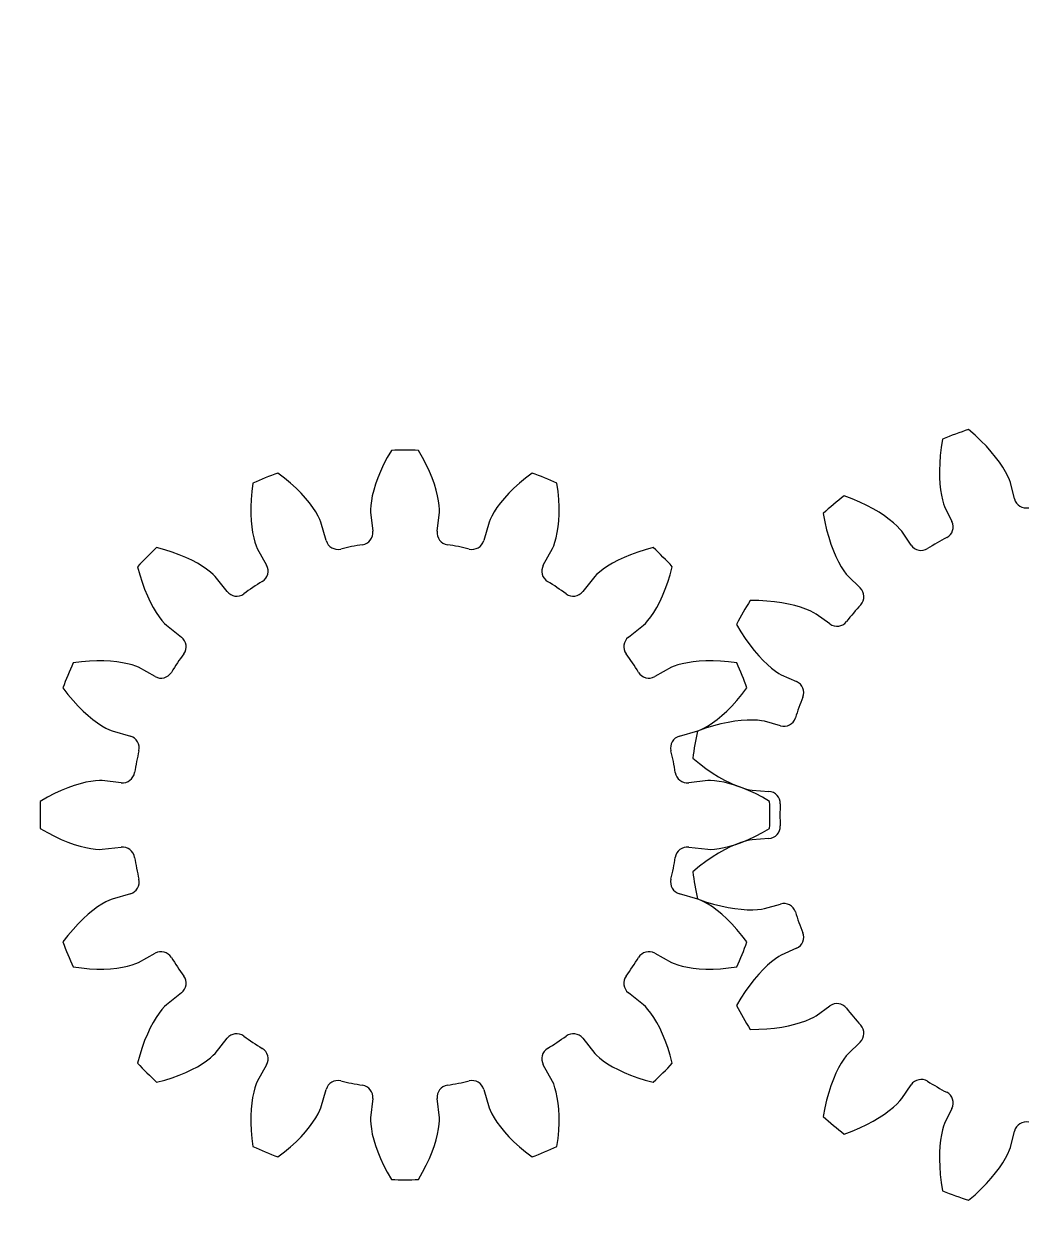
# Model space of a CAD drawing. Header units: millimetres. Extents: x -90 to 90, y -90 to 90.
# Drawn here: x -9.39 to 15.39, y -10.33 to 19.51 of the extents above; entities that cross this region are included whole.
import ezdxf

# ---------------------------------------------------------------- set-up
doc = ezdxf.new("R2010")
doc.units = ezdxf.units.MM

msp = doc.modelspace()

# ---------------------------------------------------------------- linework, layer by layer
at = {"layer": 'outer'}
msp.add_circle((0, 0), 90.087573, dxfattribs=at)
at = {"layer": 'planet'}
for p, q in [((13.26157, 9.27492), (13.228101, 9.066939)), ((14.061327, 9.370208), (13.902, 9.508018)), ((14.207632, 9.232722), (14.061327, 9.370208)), ((13.228101, 9.066939), (13.204398, 8.867575)), ((14.341001, 9.096346), (14.207632, 9.232722)), ((14.461503, 8.961919), (14.341001, 9.096346)), ((14.56918, 8.83036), (14.461503, 8.961919)), ((13.189893, 8.677377), (13.183991, 8.496943)), ((13.204398, 8.867575), (13.189893, 8.677377)), ((14.66403, 8.702719), (14.56918, 8.83036)), ((14.745974, 8.580267), (14.66403, 8.702719)), ((13.183991, 8.496943), (13.18607, 8.326949)), ((14.814806, 8.464659), (14.745974, 8.580267)), ((14.870078, 8.358323), (14.814806, 8.464659)), ((14.910768, 8.265593), (14.870078, 8.358323)), ((13.18607, 8.326949), (13.195457, 8.168202)), ((13.195457, 8.168202), (13.211395, 8.021726)), ((14.9331, 8.200776), (14.910768, 8.265593)), ((15.033993, 7.800469), (14.9331, 8.200776)), ((11.03375, 7.80003), (10.836899, 7.875036)), ((11.218255, 7.720875), (11.03375, 7.80003)), ((13.211395, 8.021726), (13.232977, 7.888921)), ((13.232977, 7.888921), (13.258989, 7.771934)), ((13.258989, 7.771934), (13.287424, 7.674743)), ((11.390225, 7.638338), (11.218255, 7.720875)), ((11.549436, 7.553232), (11.390225, 7.638338)), ((11.695616, 7.466435), (11.549436, 7.553232)), ((11.828401, 7.378932), (11.695616, 7.466435)), ((13.287424, 7.674743), (13.31198, 7.610736)), ((13.31198, 7.610736), (13.492004, 7.239231)), ((10.314815, 7.436955), (10.354498, 7.23007)), ((10.354498, 7.23007), (10.400412, 7.034623)), ((11.947284, 7.291891), (11.828401, 7.378932)), ((12.051506, 7.206798), (11.947284, 7.291891)), ((12.139814, 7.125778), (12.051506, 7.206798)), ((10.400412, 7.034623), (10.451832, 6.850934)), ((12.209765, 7.052557), (12.139814, 7.125778)), ((12.252919, 6.999287), (12.209765, 7.052557)), ((12.48464, 6.657629), (12.252919, 6.999287)), ((10.451832, 6.850934), (10.507999, 6.679362)), ((10.507999, 6.679362), (10.568094, 6.520331)), ((10.568094, 6.520331), (10.631209, 6.374369)), ((10.631209, 6.374369), (10.696284, 6.242177)), ((10.696284, 6.242177), (10.761987, 6.124763)), ((10.761987, 6.124763), (10.826441, 6.023728)), ((10.826441, 6.023728), (10.886403, 5.942124)), ((10.886403, 5.942124), (10.93137, 5.890376)), ((10.93137, 5.890376), (11.2276, 5.602847)), ((8.725792, 5.289053), (8.515159, 5.292208)), ((8.926243, 5.277776), (8.725792, 5.289053)), ((9.11607, 5.259034), (8.926243, 5.277776)), ((9.294788, 5.233514), (9.11607, 5.259034)), ((9.461838, 5.201947), (9.294788, 5.233514)), ((9.616543, 5.165137), (9.461838, 5.201947)), ((9.758026, 5.124006), (9.616543, 5.165137)), ((9.885066, 5.07969), (9.758026, 5.124006)), ((9.995759, 5.033759), (9.885066, 5.07969)), ((10.086535, 4.988879), (9.995759, 5.033759)), ((10.145306, 4.953581), (10.086535, 4.988879)), ((10.479906, 4.711781), (10.145306, 4.953581)), ((8.174393, 4.701984), (8.282441, 4.521148)), ((8.282441, 4.521148), (8.392433, 4.353191)), ((8.392433, 4.353191), (8.503578, 4.198167)), ((8.503578, 4.198167), (8.615038, 4.056152)), ((8.615038, 4.056152), (8.725901, 3.927266)), ((8.725901, 3.927266), (8.835132, 3.811693)), ((8.835132, 3.811693), (8.941494, 3.70973)), ((8.941494, 3.70973), (9.043393, 3.621868)), ((9.043393, 3.621868), (9.138516, 3.548971)), ((9.138516, 3.548971), (9.222772, 3.492797)), ((9.222772, 3.492797), (9.282726, 3.459549)), ((9.282726, 3.459549), (9.659431, 3.290677)), ((7.415825, 2.140138), (7.216815, 2.071062)), ((7.608044, 2.1981), (7.415825, 2.140138)), ((7.792833, 2.245413), (7.608044, 2.1981)), ((7.969502, 2.282557), (7.792833, 2.245413)), ((8.137274, 2.310028), (7.969502, 2.282557)), ((8.295239, 2.32835), (8.137274, 2.310028)), ((8.442258, 2.33809), (8.295239, 2.32835)), ((8.576793, 2.339897), (8.442258, 2.33809)), ((8.696519, 2.334595), (8.576793, 2.339897)), ((8.797171, 2.323469), (8.696519, 2.334595)), ((8.86447, 2.3104), (8.797171, 2.323469)), ((9.261592, 2.197622), (8.86447, 2.3104)), ((7.098469, 1.399884), (7.261851, 1.266909)), ((7.261851, 1.266909), (7.422654, 1.1467)), ((7.422654, 1.1467), (7.580117, 1.039039)), ((7.580117, 1.039039), (7.733427, 0.94371)), ((7.733427, 0.94371), (7.881686, 0.860514)), ((7.881686, 0.860514), (8.023858, 0.78927)), ((8.023858, 0.78927), (8.158679, 0.729835)), ((8.158679, 0.729835), (8.284483, 0.682123)), ((8.284483, 0.682123), (8.398802, 0.646156)), ((8.398802, 0.646156), (8.497189, 0.622186)), ((8.497189, 0.622186), (8.564899, 0.611449)), ((8.564899, 0.611449), (8.976644, 0.581602)), ((8.976644, -0.581602), (8.564899, -0.611449)), ((7.881686, -0.860514), (7.733427, -0.94371)), ((8.023858, -0.78927), (7.881686, -0.860514)), ((8.158679, -0.729835), (8.023858, -0.78927)), ((8.284483, -0.682123), (8.158679, -0.729835)), ((8.398802, -0.646156), (8.284483, -0.682123)), ((8.497189, -0.622186), (8.398802, -0.646156)), ((8.564899, -0.611449), (8.497189, -0.622186)), ((7.422654, -1.1467), (7.261851, -1.266909)), ((7.580117, -1.039039), (7.422654, -1.1467)), ((7.733427, -0.94371), (7.580117, -1.039039)), ((7.261851, -1.266909), (7.098469, -1.399884)), ((7.216815, -2.071062), (7.415825, -2.140138)), ((7.415825, -2.140138), (7.608044, -2.1981)), ((7.608044, -2.1981), (7.792833, -2.245413)), ((7.792833, -2.245413), (7.969502, -2.282557)), ((7.969502, -2.282557), (8.137274, -2.310028)), ((8.137274, -2.310028), (8.295239, -2.32835)), ((8.295239, -2.32835), (8.442258, -2.33809)), ((8.442258, -2.33809), (8.576793, -2.339897)), ((8.576793, -2.339897), (8.696519, -2.334595)), ((8.696519, -2.334595), (8.797171, -2.323469)), ((8.797171, -2.323469), (8.86447, -2.3104)), ((8.86447, -2.3104), (9.261592, -2.197622)), ((9.138516, -3.548971), (9.043393, -3.621868)), ((9.222772, -3.492797), (9.138516, -3.548971)), ((9.282726, -3.459549), (9.222772, -3.492797)), ((9.659431, -3.290677), (9.282726, -3.459549)), ((8.835132, -3.811693), (8.725901, -3.927266)), ((8.941494, -3.70973), (8.835132, -3.811693)), ((9.043393, -3.621868), (8.941494, -3.70973)), ((8.615038, -4.056152), (8.503578, -4.198167)), ((8.725901, -3.927266), (8.615038, -4.056152)), ((8.392433, -4.353191), (8.282441, -4.521148)), ((8.503578, -4.198167), (8.392433, -4.353191)), ((8.282441, -4.521148), (8.174393, -4.701984)), ((10.145306, -4.953581), (10.479906, -4.711781)), ((9.885066, -5.07969), (9.995759, -5.033759)), ((9.995759, -5.033759), (10.086535, -4.988879)), ((10.086535, -4.988879), (10.145306, -4.953581)), ((8.515159, -5.292208), (8.725792, -5.289053)), ((8.725792, -5.289053), (8.926243, -5.277776)), ((8.926243, -5.277776), (9.11607, -5.259034)), ((9.11607, -5.259034), (9.294788, -5.233514)), ((9.294788, -5.233514), (9.461838, -5.201947)), ((9.461838, -5.201947), (9.616543, -5.165137)), ((9.616543, -5.165137), (9.758026, -5.124006)), ((9.758026, -5.124006), (9.885066, -5.07969)), ((11.2276, -5.602847), (10.93137, -5.890376)), ((10.886403, -5.942124), (10.826441, -6.023728)), ((10.93137, -5.890376), (10.886403, -5.942124)), ((10.696284, -6.242177), (10.631209, -6.374369)), ((10.761987, -6.124763), (10.696284, -6.242177)), ((10.826441, -6.023728), (10.761987, -6.124763)), ((10.568094, -6.520331), (10.507999, -6.679362)), ((10.631209, -6.374369), (10.568094, -6.520331)), ((10.451832, -6.850934), (10.400412, -7.034623)), ((10.507999, -6.679362), (10.451832, -6.850934)), ((12.252919, -6.999287), (12.48464, -6.657629)), ((10.400412, -7.034623), (10.354498, -7.23007)), ((12.051506, -7.206798), (12.139814, -7.125778)), ((12.139814, -7.125778), (12.209765, -7.052557)), ((12.209765, -7.052557), (12.252919, -6.999287)), ((10.354498, -7.23007), (10.314815, -7.436955)), ((11.695616, -7.466435), (11.828401, -7.378932)), ((11.828401, -7.378932), (11.947284, -7.291891)), ((11.947284, -7.291891), (12.051506, -7.206798)), ((13.492004, -7.239231), (13.31198, -7.610736)), ((11.03375, -7.80003), (11.218255, -7.720875)), ((11.218255, -7.720875), (11.390225, -7.638338)), ((11.390225, -7.638338), (11.549436, -7.553232)), ((11.549436, -7.553232), (11.695616, -7.466435)), ((13.287424, -7.674743), (13.258989, -7.771934)), ((13.31198, -7.610736), (13.287424, -7.674743)), ((10.836899, -7.875036), (11.03375, -7.80003)), ((13.211395, -8.021726), (13.195457, -8.168202)), ((13.232977, -7.888921), (13.211395, -8.021726)), ((13.258989, -7.771934), (13.232977, -7.888921)), ((14.9331, -8.200776), (15.033993, -7.800469)), ((13.18607, -8.326949), (13.183991, -8.496943)), ((13.195457, -8.168202), (13.18607, -8.326949)), ((14.870078, -8.358323), (14.910768, -8.265593)), ((14.910768, -8.265593), (14.9331, -8.200776)), ((13.183991, -8.496943), (13.189893, -8.677377)), ((14.66403, -8.702719), (14.745974, -8.580267)), ((14.745974, -8.580267), (14.814806, -8.464659)), ((14.814806, -8.464659), (14.870078, -8.358323)), ((13.189893, -8.677377), (13.204398, -8.867575)), ((13.204398, -8.867575), (13.228101, -9.066939)), ((14.461503, -8.961919), (14.56918, -8.83036)), ((14.56918, -8.83036), (14.66403, -8.702719)), ((13.228101, -9.066939), (13.26157, -9.27492)), ((14.061327, -9.370208), (14.207632, -9.232722)), ((14.207632, -9.232722), (14.341001, -9.096346)), ((14.341001, -9.096346), (14.461503, -8.961919)), ((13.902, -9.508018), (14.061327, -9.370208))]:
    msp.add_line(p, q, dxfattribs=at)
for centre, radius, start, end in [((17, 0), 10, 108.047177, 111.952823), ((17, 0), 10, 128.047177, 131.952823), ((15.324895, 7.873787), 0.3, 194.146042, 282.010301), ((13.222032, 7.108407), 0.3, 297.989699, 25.853958), ((12.732923, 6.82602), 0.3, 214.146042, 302.010301), ((17, 0), 7.75, 117.989699, 122.010301), ((11.018653, 5.387577), 0.3, 317.989699, 45.853958), ((17, 0), 10, 148.047177, 151.952823), ((17, 0), 7.75, 137.989699, 142.010301), ((10.655623, 4.954934), 0.3, 234.146042, 322.010301), ((9.536712, 3.016925), 0.3, 337.989699, 65.853958), ((17, 0), 7.75, 157.989699, 162.010301), ((9.343548, 2.48621), 0.3, 254.146042, 342.010301), ((17, 0), 10, 168.047177, 171.952823), ((8.954954, 0.282387), 0.3, 357.989699, 85.853958), ((17, 0), 7.75, 177.989699, 182.010301), ((8.954954, -0.282387), 0.3, 274.146042, 2.010301), ((17, 0), 10, 188.047177, 191.952823), ((9.343548, -2.48621), 0.3, 17.989699, 105.853958), ((17, 0), 7.75, 197.989699, 202.010301), ((9.536712, -3.016925), 0.3, 294.146042, 22.010301), ((17, 0), 10, 208.047177, 211.952823), ((10.655623, -4.954934), 0.3, 37.989699, 125.853958), ((17, 0), 7.75, 217.989699, 222.010301), ((11.018653, -5.387577), 0.3, 314.146042, 42.010301), ((12.732923, -6.82602), 0.3, 57.989699, 145.853958), ((17, 0), 7.75, 237.989699, 242.010301), ((13.222032, -7.108407), 0.3, 334.146042, 62.010301), ((17, 0), 10, 228.047177, 231.952823), ((15.324895, -7.873787), 0.3, 77.989699, 165.853958), ((17, 0), 10, 248.047177, 251.952823)]:
    msp.add_arc(centre, radius, start, end, dxfattribs=at)
at = {"layer": 'sun'}
for p, q in [((-0.332775, 8.993846), (-0.435261, 8.816505)), ((0.435261, 8.816505), (0.332775, 8.993846)), ((-0.435261, 8.816505), (-0.525431, 8.643642)), ((0.525431, 8.643642), (0.435261, 8.816505)), ((-2.971802, 8.311955), (-3.134352, 8.436577)), ((-0.603662, 8.475988), (-0.670335, 8.31432)), ((-0.525431, 8.643642), (-0.603662, 8.475988)), ((0.603662, 8.475988), (0.525431, 8.643642)), ((0.670335, 8.31432), (0.603662, 8.475988)), ((3.134352, 8.436577), (2.971802, 8.311955)), ((-3.749239, 8.181883), (-3.776059, 7.978821)), ((-2.822343, 8.186758), (-2.971802, 8.311955)), ((-2.685909, 8.061804), (-2.822343, 8.186758)), ((-2.562444, 7.937956), (-2.685909, 8.061804)), ((-0.725834, 8.15949), (-0.770549, 8.012479)), ((-0.670335, 8.31432), (-0.725834, 8.15949)), ((0.725834, 8.15949), (0.670335, 8.31432)), ((0.770549, 8.012479), (0.725834, 8.15949)), ((2.685909, 8.061804), (2.562444, 7.937956)), ((2.822343, 8.186758), (2.685909, 8.061804)), ((2.971802, 8.311955), (2.822343, 8.186758)), ((3.776059, 7.978821), (3.749239, 8.181883)), ((-3.793214, 7.78461), (-3.801331, 7.599781)), ((-3.776059, 7.978821), (-3.793214, 7.78461)), ((-2.451918, 7.816151), (-2.562444, 7.937956)), ((-2.354348, 7.697442), (-2.451918, 7.816151)), ((-0.804876, 7.874483), (-0.829223, 7.747086)), ((-0.770549, 8.012479), (-0.804876, 7.874483)), ((0.804876, 7.874483), (0.770549, 8.012479)), ((0.829223, 7.747086), (0.804876, 7.874483)), ((2.451918, 7.816151), (2.354348, 7.697442)), ((2.562444, 7.937956), (2.451918, 7.816151)), ((3.793214, 7.78461), (3.776059, 7.978821)), ((3.801331, 7.599781), (3.793214, 7.78461)), ((-3.801331, 7.599781), (-3.801061, 7.424904)), ((-2.269826, 7.583087), (-2.354348, 7.697442)), ((-2.19858, 7.474704), (-2.269826, 7.583087)), ((-2.141095, 7.37464), (-2.19858, 7.474704)), ((-0.844039, 7.632641), (-0.8499, 7.535404)), ((-0.8499, 7.535404), (-0.848267, 7.469529)), ((-0.848267, 7.469529), (-0.79479, 6.998629)), ((-0.829223, 7.747086), (-0.844039, 7.632641)), ((0.79479, 6.998629), (0.848267, 7.469529)), ((0.844039, 7.632641), (0.829223, 7.747086)), ((0.8499, 7.535404), (0.844039, 7.632641)), ((0.848267, 7.469529), (0.8499, 7.535404)), ((2.19858, 7.474704), (2.141095, 7.37464)), ((2.269826, 7.583087), (2.19858, 7.474704)), ((2.354348, 7.697442), (2.269826, 7.583087)), ((3.801061, 7.424904), (3.801331, 7.599781)), ((-3.801061, 7.424904), (-3.793085, 7.260621)), ((-3.793085, 7.260621), (-3.778138, 7.107689)), ((-2.098469, 7.287048), (-2.141095, 7.37464)), ((-2.074769, 7.225563), (-2.098469, 7.287048)), ((-1.94397, 6.770043), (-2.074769, 7.225563)), ((2.074769, 7.225563), (1.94397, 6.770043)), ((2.098469, 7.287048), (2.074769, 7.225563)), ((2.141095, 7.37464), (2.098469, 7.287048)), ((3.778138, 7.107689), (3.793085, 7.260621)), ((3.793085, 7.260621), (3.801061, 7.424904)), ((-3.778138, 7.107689), (-3.757043, 6.967061)), ((-3.757043, 6.967061), (-3.730783, 6.840045)), ((3.730783, 6.840045), (3.757043, 6.967061)), ((3.757043, 6.967061), (3.778138, 7.107689)), ((-5.926434, 6.541986), (-6.124302, 6.594916)), ((-3.730783, 6.840045), (-3.700675, 6.728641)), ((-3.700675, 6.728641), (-3.668879, 6.636563)), ((-3.668879, 6.636563), (-3.642161, 6.576327)), ((-3.642161, 6.576327), (-3.412549, 6.161737)), ((3.412549, 6.161737), (3.642161, 6.576327)), ((3.642161, 6.576327), (3.668879, 6.636563)), ((3.668879, 6.636563), (3.700675, 6.728641)), ((3.700675, 6.728641), (3.730783, 6.840045)), ((6.124302, 6.594916), (5.926434, 6.541986)), ((-5.740442, 6.483514), (-5.926434, 6.541986)), ((-5.566575, 6.420282), (-5.740442, 6.483514)), ((-5.405114, 6.35311), (-5.566575, 6.420282)), ((-5.256389, 6.282873), (-5.405114, 6.35311)), ((-5.120817, 6.210539), (-5.256389, 6.282873)), ((5.256389, 6.282873), (5.120817, 6.210539)), ((5.405114, 6.35311), (5.256389, 6.282873)), ((5.566575, 6.420282), (5.405114, 6.35311)), ((5.740442, 6.483514), (5.566575, 6.420282)), ((5.926434, 6.541986), (5.740442, 6.483514)), ((-6.594916, 6.124302), (-6.541986, 5.926434)), ((-4.998967, 6.137234), (-5.120817, 6.210539)), ((-4.891668, 6.064366), (-4.998967, 6.137234)), ((-4.800267, 5.993917), (-4.891668, 6.064366)), ((-4.727365, 5.929305), (-4.800267, 5.993917)), ((4.800267, 5.993917), (4.727365, 5.929305)), ((4.891668, 6.064366), (4.800267, 5.993917)), ((4.998967, 6.137234), (4.891668, 6.064366)), ((5.120817, 6.210539), (4.998967, 6.137234)), ((6.541986, 5.926434), (6.594916, 6.124302)), ((-6.541986, 5.926434), (-6.483514, 5.740442)), ((-6.483514, 5.740442), (-6.420282, 5.566575)), ((-4.68194, 5.88157), (-4.727365, 5.929305)), ((-4.386777, 5.510779), (-4.68194, 5.88157)), ((4.68194, 5.88157), (4.386777, 5.510779)), ((4.727365, 5.929305), (4.68194, 5.88157)), ((6.420282, 5.566575), (6.483514, 5.740442)), ((6.483514, 5.740442), (6.541986, 5.926434)), ((-6.420282, 5.566575), (-6.35311, 5.405114)), ((-6.35311, 5.405114), (-6.282873, 5.256389)), ((6.282873, 5.256389), (6.35311, 5.405114)), ((6.35311, 5.405114), (6.420282, 5.566575)), ((-6.282873, 5.256389), (-6.210539, 5.120817)), ((-6.210539, 5.120817), (-6.137234, 4.998967)), ((6.137234, 4.998967), (6.210539, 5.120817)), ((6.210539, 5.120817), (6.282873, 5.256389)), ((-6.137234, 4.998967), (-6.064366, 4.891668)), ((-6.064366, 4.891668), (-5.993917, 4.800267)), ((-5.993917, 4.800267), (-5.929305, 4.727365)), ((5.929305, 4.727365), (5.993917, 4.800267)), ((5.993917, 4.800267), (6.064366, 4.891668)), ((6.064366, 4.891668), (6.137234, 4.998967)), ((-5.929305, 4.727365), (-5.88157, 4.68194)), ((-5.88157, 4.68194), (-5.510779, 4.386777)), ((5.510779, 4.386777), (5.88157, 4.68194)), ((5.88157, 4.68194), (5.929305, 4.727365)), ((-7.978821, 3.776059), (-8.181883, 3.749239)), ((-7.78461, 3.793214), (-7.978821, 3.776059)), ((-7.599781, 3.801331), (-7.78461, 3.793214)), ((-7.424904, 3.801061), (-7.599781, 3.801331)), ((-7.260621, 3.793085), (-7.424904, 3.801061)), ((-7.107689, 3.778138), (-7.260621, 3.793085)), ((-6.967061, 3.757043), (-7.107689, 3.778138)), ((-6.840045, 3.730783), (-6.967061, 3.757043)), ((-6.728641, 3.700675), (-6.840045, 3.730783)), ((-6.636563, 3.668879), (-6.728641, 3.700675)), ((-6.576327, 3.642161), (-6.636563, 3.668879)), ((-6.161737, 3.412549), (-6.576327, 3.642161)), ((6.576327, 3.642161), (6.161737, 3.412549)), ((6.636563, 3.668879), (6.576327, 3.642161)), ((6.728641, 3.700675), (6.636563, 3.668879)), ((6.840045, 3.730783), (6.728641, 3.700675)), ((6.967061, 3.757043), (6.840045, 3.730783)), ((7.107689, 3.778138), (6.967061, 3.757043)), ((7.260621, 3.793085), (7.107689, 3.778138)), ((7.424904, 3.801061), (7.260621, 3.793085)), ((7.599781, 3.801331), (7.424904, 3.801061)), ((7.78461, 3.793214), (7.599781, 3.801331)), ((7.978821, 3.776059), (7.78461, 3.793214)), ((8.181883, 3.749239), (7.978821, 3.776059)), ((-8.436577, 3.134352), (-8.311955, 2.971802)), ((8.311955, 2.971802), (8.436577, 3.134352)), ((-8.311955, 2.971802), (-8.186758, 2.822343)), ((-8.186758, 2.822343), (-8.061804, 2.685909)), ((8.061804, 2.685909), (8.186758, 2.822343)), ((8.186758, 2.822343), (8.311955, 2.971802)), ((-8.061804, 2.685909), (-7.937956, 2.562444)), ((-7.937956, 2.562444), (-7.816151, 2.451918)), ((-7.816151, 2.451918), (-7.697442, 2.354348)), ((7.697442, 2.354348), (7.816151, 2.451918)), ((7.816151, 2.451918), (7.937956, 2.562444)), ((7.937956, 2.562444), (8.061804, 2.685909)), ((-7.697442, 2.354348), (-7.583087, 2.269826)), ((-7.583087, 2.269826), (-7.474704, 2.19858)), ((-7.474704, 2.19858), (-7.37464, 2.141095)), ((-7.37464, 2.141095), (-7.287048, 2.098469)), ((-7.287048, 2.098469), (-7.225563, 2.074769)), ((7.225563, 2.074769), (7.287048, 2.098469)), ((7.287048, 2.098469), (7.37464, 2.141095)), ((7.37464, 2.141095), (7.474704, 2.19858)), ((7.474704, 2.19858), (7.583087, 2.269826)), ((7.583087, 2.269826), (7.697442, 2.354348)), ((-7.225563, 2.074769), (-6.770043, 1.94397)), ((6.770043, 1.94397), (7.225563, 2.074769)), ((-8.475988, 0.603662), (-8.643642, 0.525431)), ((-8.31432, 0.670335), (-8.475988, 0.603662)), ((-8.15949, 0.725834), (-8.31432, 0.670335)), ((-8.012479, 0.770549), (-8.15949, 0.725834)), ((-7.874483, 0.804876), (-8.012479, 0.770549)), ((-7.747086, 0.829223), (-7.874483, 0.804876)), ((-7.632641, 0.844039), (-7.747086, 0.829223)), ((-7.535404, 0.8499), (-7.632641, 0.844039)), ((-7.469529, 0.848267), (-7.535404, 0.8499)), ((-6.998629, 0.79479), (-7.469529, 0.848267)), ((7.469529, 0.848267), (6.998629, 0.79479)), ((7.535404, 0.8499), (7.469529, 0.848267)), ((7.632641, 0.844039), (7.535404, 0.8499)), ((7.747086, 0.829223), (7.632641, 0.844039)), ((7.874483, 0.804876), (7.747086, 0.829223)), ((8.012479, 0.770549), (7.874483, 0.804876)), ((8.15949, 0.725834), (8.012479, 0.770549)), ((8.31432, 0.670335), (8.15949, 0.725834)), ((8.475988, 0.603662), (8.31432, 0.670335)), ((8.643642, 0.525431), (8.475988, 0.603662)), ((-8.816505, 0.435261), (-8.993846, 0.332775)), ((-8.643642, 0.525431), (-8.816505, 0.435261)), ((8.816505, 0.435261), (8.643642, 0.525431)), ((8.993846, 0.332775), (8.816505, 0.435261)), ((-8.993846, -0.332775), (-8.816505, -0.435261)), ((-8.816505, -0.435261), (-8.643642, -0.525431)), ((-8.643642, -0.525431), (-8.475988, -0.603662)), ((8.475988, -0.603662), (8.643642, -0.525431)), ((8.643642, -0.525431), (8.816505, -0.435261)), ((8.816505, -0.435261), (8.993846, -0.332775)), ((-8.475988, -0.603662), (-8.31432, -0.670335)), ((-8.31432, -0.670335), (-8.15949, -0.725834)), ((-8.15949, -0.725834), (-8.012479, -0.770549)), ((-8.012479, -0.770549), (-7.874483, -0.804876)), ((-7.874483, -0.804876), (-7.747086, -0.829223)), ((-7.747086, -0.829223), (-7.632641, -0.844039)), ((-7.632641, -0.844039), (-7.535404, -0.8499)), ((-7.535404, -0.8499), (-7.469529, -0.848267)), ((-7.469529, -0.848267), (-6.998629, -0.79479)), ((6.998629, -0.79479), (7.469529, -0.848267)), ((7.469529, -0.848267), (7.535404, -0.8499)), ((7.535404, -0.8499), (7.632641, -0.844039)), ((7.632641, -0.844039), (7.747086, -0.829223)), ((7.747086, -0.829223), (7.874483, -0.804876)), ((7.874483, -0.804876), (8.012479, -0.770549)), ((8.012479, -0.770549), (8.15949, -0.725834)), ((8.15949, -0.725834), (8.31432, -0.670335)), ((8.31432, -0.670335), (8.475988, -0.603662)), ((-7.225563, -2.074769), (-7.287048, -2.098469)), ((-6.770043, -1.94397), (-7.225563, -2.074769)), ((7.225563, -2.074769), (6.770043, -1.94397)), ((7.287048, -2.098469), (7.225563, -2.074769)), ((-7.697442, -2.354348), (-7.816151, -2.451918)), ((-7.583087, -2.269826), (-7.697442, -2.354348)), ((-7.474704, -2.19858), (-7.583087, -2.269826)), ((-7.37464, -2.141095), (-7.474704, -2.19858)), ((-7.287048, -2.098469), (-7.37464, -2.141095)), ((7.37464, -2.141095), (7.287048, -2.098469)), ((7.474704, -2.19858), (7.37464, -2.141095)), ((7.583087, -2.269826), (7.474704, -2.19858)), ((7.697442, -2.354348), (7.583087, -2.269826)), ((7.816151, -2.451918), (7.697442, -2.354348)), ((-8.061804, -2.685909), (-8.186758, -2.822343)), ((-7.937956, -2.562444), (-8.061804, -2.685909)), ((-7.816151, -2.451918), (-7.937956, -2.562444)), ((7.937956, -2.562444), (7.816151, -2.451918)), ((8.061804, -2.685909), (7.937956, -2.562444)), ((8.186758, -2.822343), (8.061804, -2.685909)), ((-8.311955, -2.971802), (-8.436577, -3.134352)), ((-8.186758, -2.822343), (-8.311955, -2.971802)), ((8.311955, -2.971802), (8.186758, -2.822343)), ((8.436577, -3.134352), (8.311955, -2.971802)), ((-6.576327, -3.642161), (-6.161737, -3.412549)), ((6.161737, -3.412549), (6.576327, -3.642161)), ((-8.181883, -3.749239), (-7.978821, -3.776059)), ((-7.978821, -3.776059), (-7.78461, -3.793214)), ((-7.78461, -3.793214), (-7.599781, -3.801331)), ((-7.599781, -3.801331), (-7.424904, -3.801061)), ((-7.424904, -3.801061), (-7.260621, -3.793085)), ((-7.260621, -3.793085), (-7.107689, -3.778138)), ((-7.107689, -3.778138), (-6.967061, -3.757043)), ((-6.967061, -3.757043), (-6.840045, -3.730783)), ((-6.840045, -3.730783), (-6.728641, -3.700675)), ((-6.728641, -3.700675), (-6.636563, -3.668879)), ((-6.636563, -3.668879), (-6.576327, -3.642161)), ((6.576327, -3.642161), (6.636563, -3.668879)), ((6.636563, -3.668879), (6.728641, -3.700675)), ((6.728641, -3.700675), (6.840045, -3.730783)), ((6.840045, -3.730783), (6.967061, -3.757043)), ((6.967061, -3.757043), (7.107689, -3.778138)), ((7.107689, -3.778138), (7.260621, -3.793085)), ((7.260621, -3.793085), (7.424904, -3.801061)), ((7.424904, -3.801061), (7.599781, -3.801331)), ((7.599781, -3.801331), (7.78461, -3.793214)), ((7.78461, -3.793214), (7.978821, -3.776059)), ((7.978821, -3.776059), (8.181883, -3.749239)), ((-5.510779, -4.386777), (-5.88157, -4.68194)), ((5.88157, -4.68194), (5.510779, -4.386777)), ((-5.929305, -4.727365), (-5.993917, -4.800267)), ((-5.88157, -4.68194), (-5.929305, -4.727365)), ((5.929305, -4.727365), (5.88157, -4.68194)), ((5.993917, -4.800267), (5.929305, -4.727365)), ((-6.137234, -4.998967), (-6.210539, -5.120817)), ((-6.064366, -4.891668), (-6.137234, -4.998967)), ((-5.993917, -4.800267), (-6.064366, -4.891668)), ((6.064366, -4.891668), (5.993917, -4.800267)), ((6.137234, -4.998967), (6.064366, -4.891668)), ((6.210539, -5.120817), (6.137234, -4.998967)), ((-6.282873, -5.256389), (-6.35311, -5.405114)), ((-6.210539, -5.120817), (-6.282873, -5.256389)), ((6.282873, -5.256389), (6.210539, -5.120817)), ((6.35311, -5.405114), (6.282873, -5.256389)), ((-6.420282, -5.566575), (-6.483514, -5.740442)), ((-6.35311, -5.405114), (-6.420282, -5.566575)), ((-4.68194, -5.88157), (-4.386777, -5.510779)), ((4.386777, -5.510779), (4.68194, -5.88157)), ((6.420282, -5.566575), (6.35311, -5.405114)), ((6.483514, -5.740442), (6.420282, -5.566575)), ((-6.541986, -5.926434), (-6.594916, -6.124302)), ((-6.483514, -5.740442), (-6.541986, -5.926434)), ((-4.800267, -5.993917), (-4.727365, -5.929305)), ((-4.727365, -5.929305), (-4.68194, -5.88157)), ((4.68194, -5.88157), (4.727365, -5.929305)), ((4.727365, -5.929305), (4.800267, -5.993917)), ((6.541986, -5.926434), (6.483514, -5.740442)), ((6.594916, -6.124302), (6.541986, -5.926434)), ((-5.256389, -6.282873), (-5.120817, -6.210539)), ((-5.120817, -6.210539), (-4.998967, -6.137234)), ((-4.998967, -6.137234), (-4.891668, -6.064366)), ((-4.891668, -6.064366), (-4.800267, -5.993917)), ((-3.412549, -6.161737), (-3.642161, -6.576327)), ((3.642161, -6.576327), (3.412549, -6.161737)), ((4.800267, -5.993917), (4.891668, -6.064366)), ((4.891668, -6.064366), (4.998967, -6.137234)), ((4.998967, -6.137234), (5.120817, -6.210539)), ((5.120817, -6.210539), (5.256389, -6.282873)), ((-6.124302, -6.594916), (-5.926434, -6.541986)), ((-5.926434, -6.541986), (-5.740442, -6.483514)), ((-5.740442, -6.483514), (-5.566575, -6.420282)), ((-5.566575, -6.420282), (-5.405114, -6.35311)), ((-5.405114, -6.35311), (-5.256389, -6.282873)), ((5.256389, -6.282873), (5.405114, -6.35311)), ((5.405114, -6.35311), (5.566575, -6.420282)), ((5.566575, -6.420282), (5.740442, -6.483514)), ((5.740442, -6.483514), (5.926434, -6.541986)), ((5.926434, -6.541986), (6.124302, -6.594916)), ((-3.730783, -6.840045), (-3.757043, -6.967061)), ((-3.700675, -6.728641), (-3.730783, -6.840045)), ((-3.668879, -6.636563), (-3.700675, -6.728641)), ((-3.642161, -6.576327), (-3.668879, -6.636563)), ((-2.074769, -7.225563), (-1.94397, -6.770043)), ((1.94397, -6.770043), (2.074769, -7.225563)), ((3.668879, -6.636563), (3.642161, -6.576327)), ((3.700675, -6.728641), (3.668879, -6.636563)), ((3.730783, -6.840045), (3.700675, -6.728641)), ((3.757043, -6.967061), (3.730783, -6.840045)), ((-3.778138, -7.107689), (-3.793085, -7.260621)), ((-3.757043, -6.967061), (-3.778138, -7.107689)), ((-0.79479, -6.998629), (-0.848267, -7.469529)), ((0.848267, -7.469529), (0.79479, -6.998629)), ((3.778138, -7.107689), (3.757043, -6.967061)), ((3.793085, -7.260621), (3.778138, -7.107689)), ((-3.801061, -7.424904), (-3.801331, -7.599781)), ((-3.793085, -7.260621), (-3.801061, -7.424904)), ((-2.19858, -7.474704), (-2.141095, -7.37464)), ((-2.141095, -7.37464), (-2.098469, -7.287048)), ((-2.098469, -7.287048), (-2.074769, -7.225563)), ((2.074769, -7.225563), (2.098469, -7.287048)), ((2.098469, -7.287048), (2.141095, -7.37464)), ((2.141095, -7.37464), (2.19858, -7.474704)), ((3.801061, -7.424904), (3.793085, -7.260621)), ((3.801331, -7.599781), (3.801061, -7.424904)), ((-3.801331, -7.599781), (-3.793214, -7.78461)), ((-2.451918, -7.816151), (-2.354348, -7.697442)), ((-2.354348, -7.697442), (-2.269826, -7.583087)), ((-2.269826, -7.583087), (-2.19858, -7.474704)), ((-0.848267, -7.469529), (-0.8499, -7.535404)), ((-0.8499, -7.535404), (-0.844039, -7.632641)), ((-0.844039, -7.632641), (-0.829223, -7.747086)), ((-0.829223, -7.747086), (-0.804876, -7.874483)), ((0.804876, -7.874483), (0.829223, -7.747086)), ((0.829223, -7.747086), (0.844039, -7.632641)), ((0.844039, -7.632641), (0.8499, -7.535404)), ((0.8499, -7.535404), (0.848267, -7.469529)), ((2.19858, -7.474704), (2.269826, -7.583087)), ((2.269826, -7.583087), (2.354348, -7.697442)), ((2.354348, -7.697442), (2.451918, -7.816151)), ((3.793214, -7.78461), (3.801331, -7.599781)), ((-3.793214, -7.78461), (-3.776059, -7.978821)), ((-3.776059, -7.978821), (-3.749239, -8.181883)), ((-2.685909, -8.061804), (-2.562444, -7.937956)), ((-2.562444, -7.937956), (-2.451918, -7.816151)), ((-0.804876, -7.874483), (-0.770549, -8.012479)), ((-0.770549, -8.012479), (-0.725834, -8.15949)), ((0.725834, -8.15949), (0.770549, -8.012479)), ((0.770549, -8.012479), (0.804876, -7.874483)), ((2.451918, -7.816151), (2.562444, -7.937956)), ((2.562444, -7.937956), (2.685909, -8.061804)), ((3.749239, -8.181883), (3.776059, -7.978821)), ((3.776059, -7.978821), (3.793214, -7.78461)), ((-3.134352, -8.436577), (-2.971802, -8.311955)), ((-2.971802, -8.311955), (-2.822343, -8.186758)), ((-2.822343, -8.186758), (-2.685909, -8.061804)), ((-0.725834, -8.15949), (-0.670335, -8.31432)), ((-0.670335, -8.31432), (-0.603662, -8.475988)), ((0.603662, -8.475988), (0.670335, -8.31432)), ((0.670335, -8.31432), (0.725834, -8.15949)), ((2.685909, -8.061804), (2.822343, -8.186758)), ((2.822343, -8.186758), (2.971802, -8.311955)), ((2.971802, -8.311955), (3.134352, -8.436577)), ((-0.603662, -8.475988), (-0.525431, -8.643642)), ((-0.525431, -8.643642), (-0.435261, -8.816505)), ((0.435261, -8.816505), (0.525431, -8.643642)), ((0.525431, -8.643642), (0.603662, -8.475988)), ((-0.435261, -8.816505), (-0.332775, -8.993846)), ((0.332775, -8.993846), (0.435261, -8.816505))]:
    msp.add_line(p, q, dxfattribs=at)
for centre, radius, start, end in [((0, 0), 9, 87.881008, 92.118992), ((0, 0), 9, 110.381008, 114.618992), ((0, 0), 9, 65.381008, 69.618992), ((-1.092874, 6.964778), 0.3, 278.917813, 6.478958), ((1.092874, 6.964778), 0.3, 173.521042, 261.082187), ((0, 0), 9, 132.881008, 137.118992), ((-1.655621, 6.85284), 0.3, 196.021042, 283.582187), ((0, 0), 6.75, 98.917813, 103.582187), ((0, 0), 6.75, 76.417813, 81.082187), ((1.655621, 6.85284), 0.3, 256.417813, 343.978958), ((0, 0), 9, 42.881008, 47.118992), ((-3.674989, 6.016391), 0.3, 301.417813, 28.978958), ((3.674989, 6.016391), 0.3, 151.021042, 238.582187), ((0, 0), 6.75, 121.417813, 126.082187), ((0, 0), 6.75, 53.917813, 58.582187), ((-4.152063, 5.69762), 0.3, 218.521042, 306.082187), ((4.152063, 5.69762), 0.3, 233.917813, 321.478958), ((-5.69762, 4.152063), 0.3, 323.917813, 51.478958), ((5.69762, 4.152063), 0.3, 128.521042, 216.082187), ((0, 0), 6.75, 143.917813, 148.582187), ((0, 0), 6.75, 31.417813, 36.082187), ((0, 0), 9, 155.381008, 159.618992), ((0, 0), 9, 20.381008, 24.618992), ((-6.016391, 3.674989), 0.3, 241.021042, 328.582187), ((6.016391, 3.674989), 0.3, 211.417813, 298.978958), ((-6.85284, 1.655621), 0.3, 346.417813, 73.978958), ((6.85284, 1.655621), 0.3, 106.021042, 193.582187), ((0, 0), 6.75, 166.417813, 171.082187), ((0, 0), 6.75, 8.917813, 13.582187), ((-6.964778, 1.092874), 0.3, 263.521042, 351.082187), ((6.964778, 1.092874), 0.3, 188.917813, 276.478958), ((0, 0), 9, 177.881008, 182.118992), ((0, 0), 9, 357.881008, 2.118992), ((-6.964778, -1.092874), 0.3, 8.917813, 96.478958), ((6.964778, -1.092874), 0.3, 83.521042, 171.082187), ((0, 0), 6.75, 188.917813, 193.582187), ((0, 0), 6.75, 346.417813, 351.082187), ((-6.85284, -1.655621), 0.3, 286.021042, 13.582187), ((6.85284, -1.655621), 0.3, 166.417813, 253.978958), ((0, 0), 9, 200.381008, 204.618992), ((0, 0), 9, 335.381008, 339.618992), ((-6.016391, -3.674989), 0.3, 31.417813, 118.978958), ((0, 0), 6.75, 211.417813, 216.082187), ((0, 0), 6.75, 323.917813, 328.582187), ((6.016391, -3.674989), 0.3, 61.021042, 148.582187), ((-5.69762, -4.152063), 0.3, 308.521042, 36.082187), ((5.69762, -4.152063), 0.3, 143.917813, 231.478958), ((-4.152063, -5.69762), 0.3, 53.917813, 141.478958), ((0, 0), 6.75, 233.917813, 238.582187), ((0, 0), 6.75, 301.417813, 306.082187), ((4.152063, -5.69762), 0.3, 38.521042, 126.082187), ((-3.674989, -6.016391), 0.3, 331.021042, 58.582187), ((3.674989, -6.016391), 0.3, 121.417813, 208.978958), ((0, 0), 9, 222.881008, 227.118992), ((0, 0), 9, 312.881008, 317.118992), ((-1.655621, -6.85284), 0.3, 76.417813, 163.978958), ((0, 0), 6.75, 256.417813, 261.082187), ((0, 0), 6.75, 278.917813, 283.582187), ((1.655621, -6.85284), 0.3, 16.021042, 103.582187), ((-1.092874, -6.964778), 0.3, 353.521042, 81.082187), ((1.092874, -6.964778), 0.3, 98.917813, 186.478958), ((0, 0), 9, 245.381008, 249.618992), ((0, 0), 9, 290.381008, 294.618992), ((0, 0), 9, 267.881008, 272.118992)]:
    msp.add_arc(centre, radius, start, end, dxfattribs=at)

doc.saveas('drawing.dxf')
